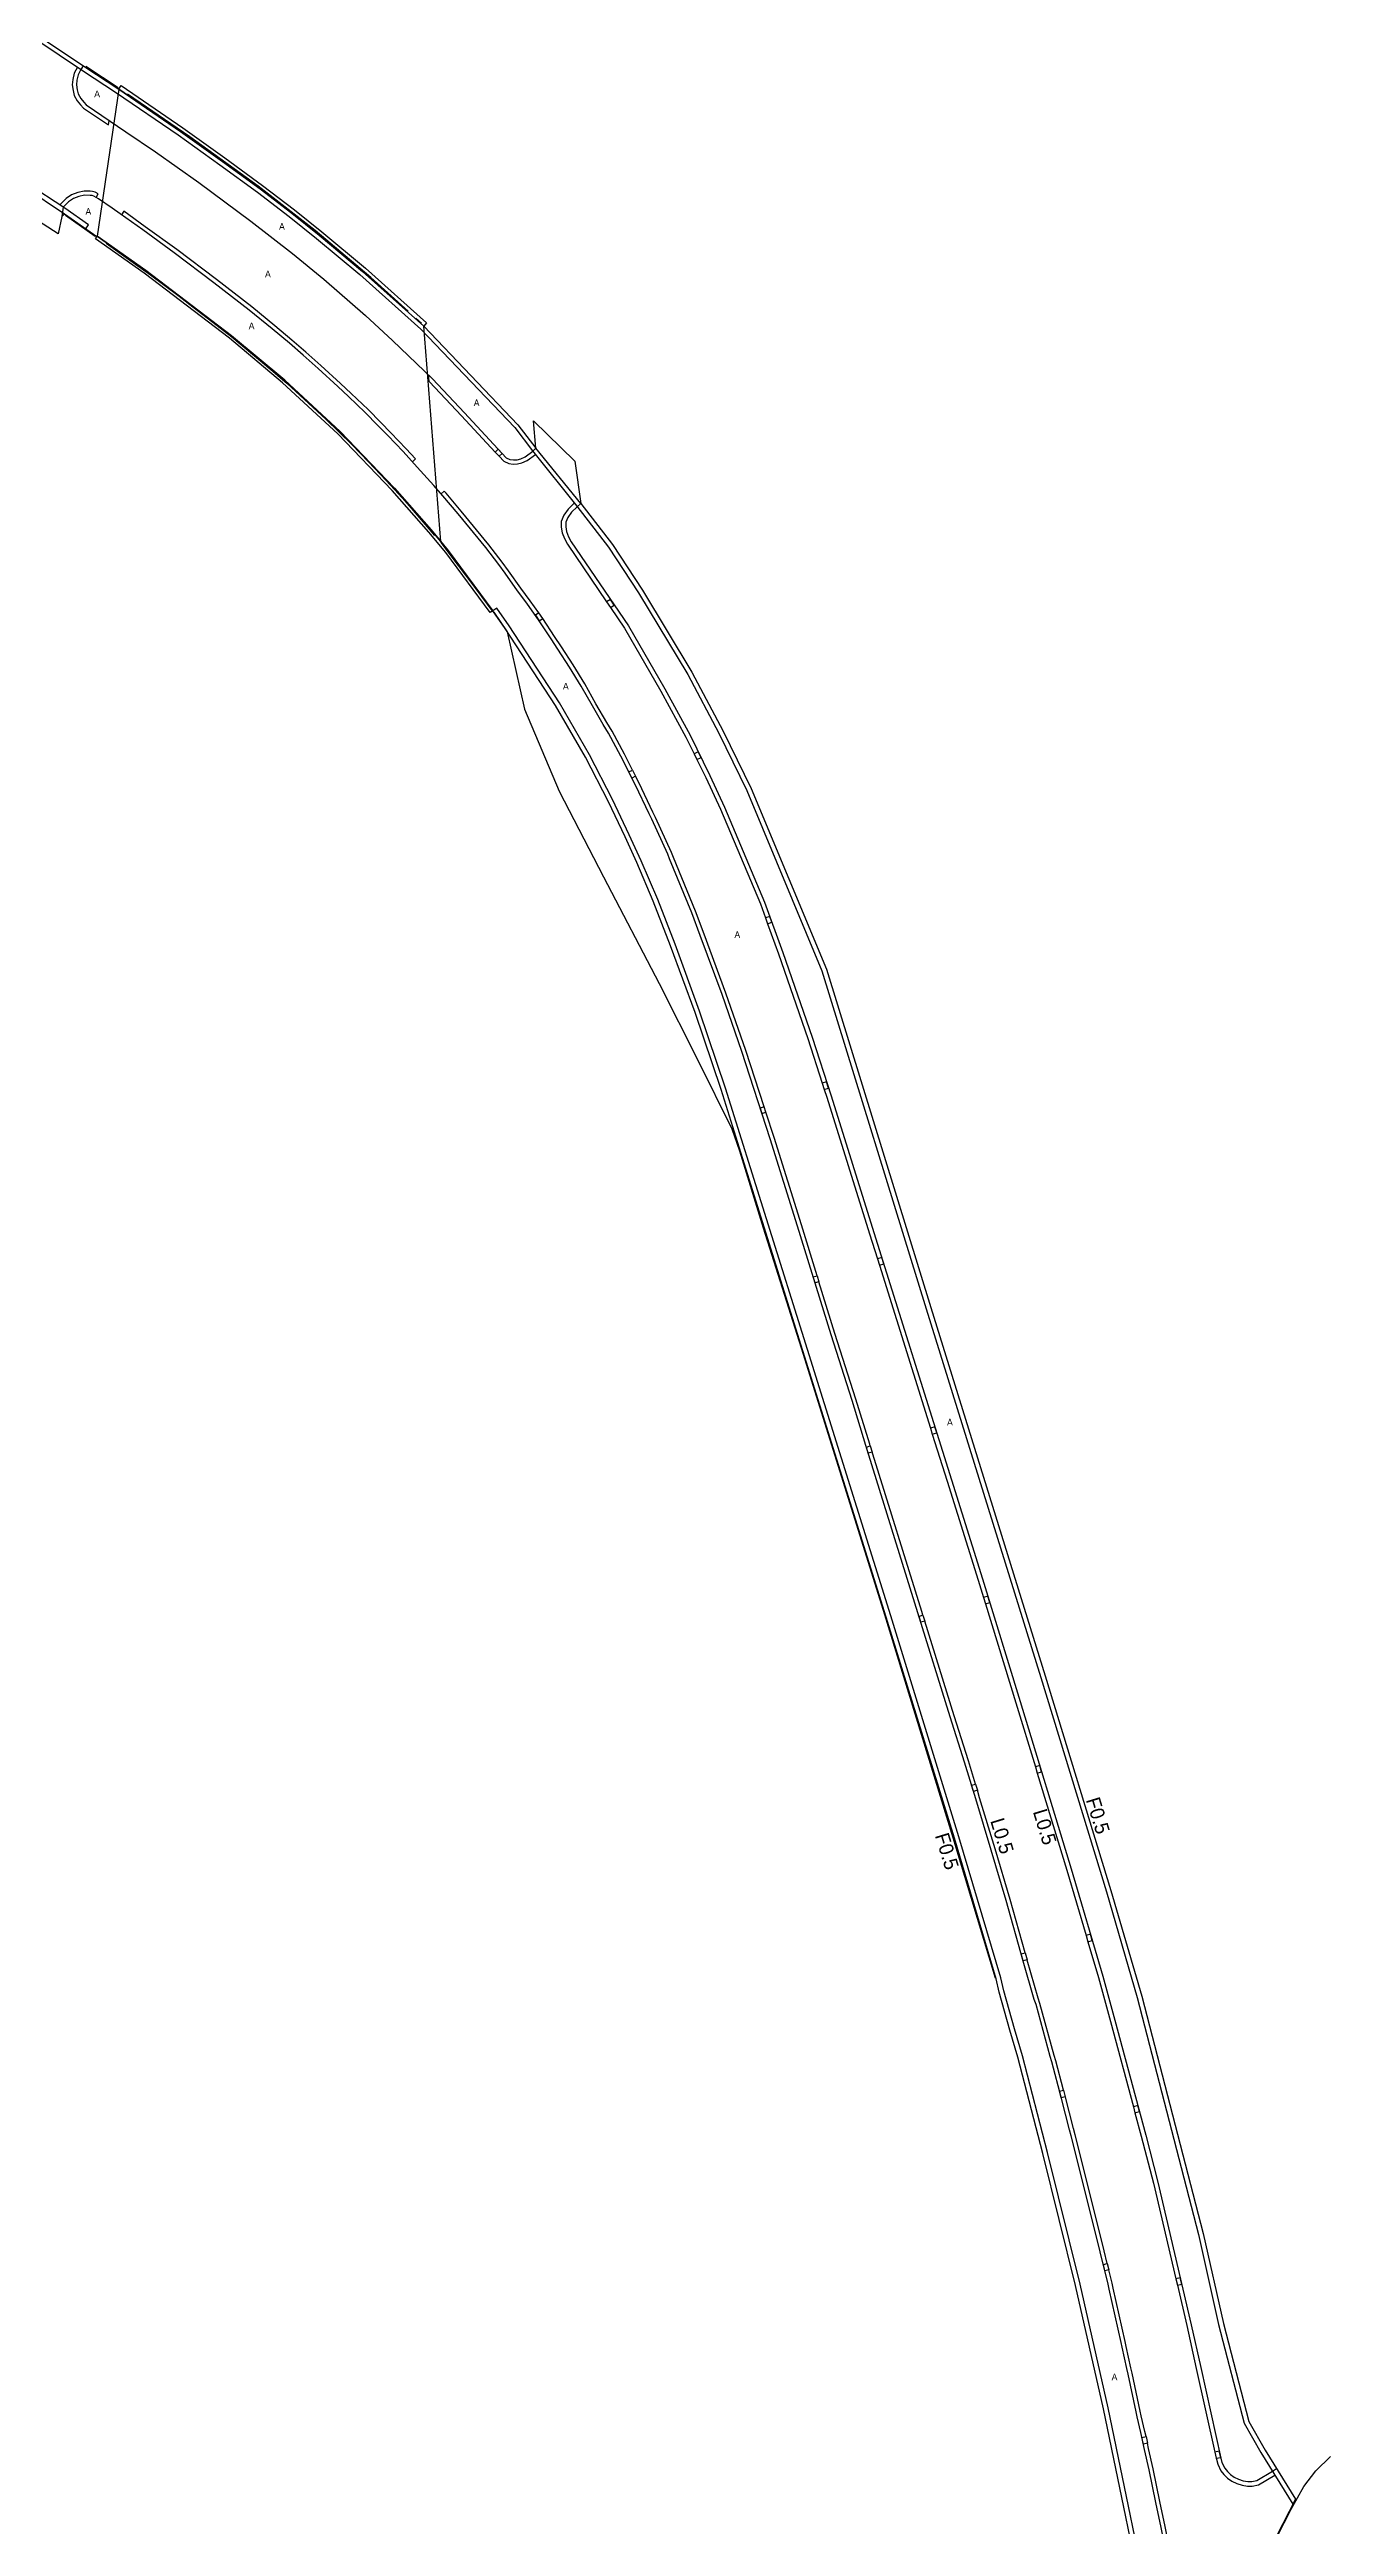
# Model space of a CAD drawing. Header units: metres. Extents: x -20002 to -16000, y -111000 to -108000.
# Drawn here: x -19598.1 to -19453.8, y -110691.1 to -110412 of the extents above; entities that cross this region are included whole.
import ezdxf

# ---------------------------------------------------------------- set-up
doc = ezdxf.new("R2010")
doc.units = ezdxf.units.M
doc.header["$LTSCALE"] = 2.5
for name, color, linetype in [('側溝・桝', 7, 'Continuous'), ('歩道・分離帯・安全施設', 7, 'Continuous'), ('舗装', 7, 'Continuous'), ('道路', 7, 'Continuous')]:
    doc.layers.add(name, color=color, linetype=linetype)
doc.styles.get("Standard").update_dxf_attribs({"font": ''})
doc.styles.add('YOKO_DECO', font='')
doc.styles.get('Standard').set_extended_font_data('@MS PGothic')
doc.styles.get('YOKO_DECO').set_extended_font_data('MS PGothic')

msp = doc.modelspace()

# ---------------------------------------------------------------- linework, layer by layer
at = {"layer": '側溝・桝'}
for points in [[(-19594.08, -110432.28), (-19593.74, -110431.8), (-19596.43, -110429.91), (-19600.65, -110427.12), (-19608.68, -110421.7), (-19632.22, -110406.04), (-19641.21, -110400)], [(-19615.84, -110400), (-19594.43, -110414.39), (-19590.6, -110416.9), (-19583.67, -110421.66), (-19578.95, -110425.02), (-19574.72, -110428.12), (-19571.13, -110430.85), (-19568.08, -110433.33), (-19563.2, -110437.4), (-19556.32, -110443.56), (-19545.74, -110454.62), (-19543.73, -110457.26), (-19538.75, -110463.48), (-19535.18, -110468.12), (-19531.79, -110473.25), (-19526.25, -110482.47), (-19522.73, -110489.08), (-19519.6, -110495.53), (-19511.13, -110515.85), (-19499.4, -110553.95), (-19486.48, -110595.46), (-19479.08, -110619.63), (-19475.61, -110631.52), (-19468.72, -110658.24), (-19466.44, -110668.38), (-19463.55, -110679.5), (-19461.67, -110682.8), (-19458.07, -110688.64)], [(-19594.99, -110414.02), (-19595.37, -110414.71), (-19595.53, -110415.42), (-19595.58, -110416.01), (-19595.48, -110416.67), (-19595.35, -110417.21), (-19595.02, -110417.81), (-19594.64, -110418.28), (-19594.3, -110418.63), (-19591.5, -110420.54), (-19591.44, -110420.02)], [(-19596.47, -110430.58), (-19600.94, -110427.57)], [(-19592.89, -110428.7), (-19592.66, -110428.3), (-19592.99, -110428.11), (-19593.29, -110428.04), (-19593.55, -110428.01), (-19594.24, -110428), (-19594.97, -110428.15), (-19595.66, -110428.42), (-19596.28, -110428.83), (-19596.55, -110429.09), (-19596.99, -110429.54)], [(-19557.27, -110458.49), (-19556.93, -110458.17), (-19557.97, -110457.03), (-19559.7, -110455.22), (-19560.83, -110454.06), (-19562.25, -110452.61), (-19564.15, -110450.79), (-19565.36, -110449.68), (-19567.58, -110447.64), (-19569.28, -110446.13), (-19570.83, -110444.77), (-19572.77, -110443.16), (-19575.37, -110441.04), (-19577.36, -110439.49), (-19579.34, -110437.94), (-19583.81, -110434.57), (-19587.37, -110432), (-19589.78, -110430.27), (-19590.05, -110430.65)], [(-19555.49, -110448.7), (-19555.42, -110449.42), (-19555.35, -110449.49), (-19551.75, -110453.3), (-19547.94, -110457.39)], [(-19547.49, -110457.87), (-19546.96, -110458.43), (-19546.41, -110458.69), (-19545.9, -110458.75), (-19545.41, -110458.73), (-19544.92, -110458.6), (-19544.33, -110458.36), (-19543.39, -110457.67)], [(-19538.29, -110463.19), (-19543.35, -110456.97)], [(-19543.04, -110475.52), (-19544, -110474.17), (-19545.04, -110472.75), (-19546.43, -110470.79), (-19547.16, -110469.79), (-19548.65, -110467.86), (-19551.76, -110464.05), (-19553.48, -110462.03), (-19553.69, -110461.79), (-19554.04, -110462.09)], [(-19539.02, -110463.13), (-19539.72, -110463.82), (-19540.22, -110464.52), (-19540.49, -110465.21), (-19540.51, -110465.85), (-19540.38, -110466.48), (-19540.14, -110467.15), (-19539.81, -110467.76), (-19535.39, -110474.29)], [(-19534.96, -110474.92), (-19533.38, -110477.25), (-19529.28, -110484.32), (-19526.45, -110489.53), (-19525.53, -110491.39)], [(-19472.26, -110709.61), (-19473.58, -110703.38), (-19478.89, -110677.76), (-19482.04, -110663.85), (-19485.71, -110648.99), (-19488.53, -110638.11), (-19489.44, -110635.06), (-19490.64, -110630.79), (-19490.96, -110629.3), (-19495.7, -110613.42), (-19503.38, -110588.52), (-19512.77, -110558.52), (-19521.98, -110529.07), (-19524.91, -110520.38), (-19527.68, -110512.86), (-19529.63, -110507.8), (-19531.49, -110503.44), (-19532.83, -110500.52), (-19534.71, -110496.56), (-19537.3, -110491.53), (-19540.69, -110485.66), (-19546.38, -110476.98), (-19547.75, -110474.97), (-19548.19, -110475.27)], [(-19532.49, -110493.23), (-19533.39, -110491.45), (-19534.78, -110488.85), (-19535.36, -110487.86), (-19536.59, -110485.76), (-19537.85, -110483.53), (-19539.17, -110481.38), (-19540.48, -110479.34), (-19541.26, -110478.19), (-19542.59, -110476.15)], [(-19517.65, -110531.16), (-19519.7, -110524.81), (-19521.94, -110518.38), (-19524.4, -110511.72), (-19525.36, -110509.14), (-19527.86, -110503.07), (-19528.06, -110502.53), (-19529.89, -110498.56), (-19530.17, -110497.97), (-19531.73, -110494.72), (-19532.14, -110493.92)], [(-19525.21, -110492.04), (-19524.22, -110494.05), (-19522.56, -110497.63), (-19518.07, -110508.29), (-19517.48, -110509.89)], [(-19517.25, -110510.54), (-19516.01, -110513.95), (-19512.72, -110523.47), (-19511.1, -110528.49)], [(-19510.87, -110529.21), (-19510.59, -110530.08), (-19505.76, -110545.5), (-19504.88, -110548.32)], [(-19511.68, -110550.2), (-19513.45, -110544.48), (-19516.52, -110534.64), (-19517.45, -110531.78)], [(-19504.66, -110549.01), (-19498.91, -110567.38)], [(-19505.68, -110569.38), (-19505.74, -110569.19), (-19507.3, -110564.12), (-19509.66, -110556.73), (-19511.47, -110550.88)], [(-19498.7, -110568.06), (-19497.03, -110573.37), (-19493.54, -110584.51), (-19492.94, -110586.45)], [(-19499.75, -110588.45), (-19499.87, -110588.04), (-19505.39, -110570.31), (-19505.47, -110570.08)], [(-19493.84, -110607.48), (-19494.62, -110604.88), (-19496.24, -110599.79), (-19499.54, -110589.12)], [(-19492.72, -110587.16), (-19489.29, -110598.33), (-19487.08, -110605.56)], [(-19488.23, -110626.51), (-19489.93, -110620.49), (-19491.62, -110614.8), (-19493.37, -110609.02), (-19493.62, -110608.18)], [(-19486.87, -110606.27), (-19483.54, -110617.17), (-19481.38, -110624.55)], [(-19481.17, -110625.25), (-19479.99, -110629.27), (-19478.63, -110634.22), (-19476.05, -110643.84)], [(-19483.92, -110641.98), (-19484.79, -110638.67), (-19484.97, -110638.07), (-19486.57, -110632.21), (-19486.77, -110631.62), (-19488, -110627.31), (-19488.01, -110627.29)], [(-19478.99, -110661.51), (-19479.33, -110660.08), (-19480.99, -110653.45), (-19482.62, -110647), (-19482.81, -110646.31), (-19483.71, -110642.78), (-19483.73, -110642.71)], [(-19475.87, -110644.52), (-19475.16, -110647.17), (-19473.79, -110652.46), (-19471.26, -110663.25)], [(-19474.62, -110681.01), (-19474.75, -110680.43), (-19475.18, -110678.68), (-19475.28, -110678.14), (-19476.17, -110673.87), (-19476.32, -110673.25), (-19476.87, -110670.85), (-19476.99, -110670.3), (-19478.33, -110664.3), (-19478.45, -110663.72), (-19478.81, -110662.23)], [(-19471.09, -110663.95), (-19470.02, -110668.51), (-19468.96, -110673.35), (-19466.87, -110682.76)], [(-19470.56, -110700.64), (-19471.17, -110697.69), (-19472.01, -110693.37), (-19472.45, -110691.15), (-19473.05, -110688.32), (-19473.83, -110684.65), (-19474.33, -110682.35), (-19474.46, -110681.76)], [(-19466.71, -110683.46), (-19466.69, -110683.56), (-19466.55, -110684.1), (-19466.18, -110684.85), (-19465.84, -110685.3), (-19465.44, -110685.69), (-19464.94, -110686.02), (-19464.4, -110686.29), (-19463.78, -110686.48), (-19463.2, -110686.58), (-19462.68, -110686.58), (-19461.97, -110686.46), (-19460.11, -110685.34)]]:
    msp.add_lwpolyline(points, dxfattribs=at)
for points in [[(-19547.94, -110457.39), (-19547.6, -110457.07), (-19547.15, -110457.55), (-19547.49, -110457.87)], [(-19534.96, -110474.01), (-19535.39, -110474.29), (-19534.96, -110474.92), (-19534.54, -110474.63)], [(-19542.97, -110476.42), (-19542.59, -110476.15), (-19543.04, -110475.52), (-19543.41, -110475.79)], [(-19525.07, -110491.17), (-19525.53, -110491.39), (-19525.21, -110492.04), (-19524.75, -110491.82)], [(-19532.9, -110493.44), (-19532.49, -110493.23), (-19532.14, -110493.92), (-19532.55, -110494.13)], [(-19517, -110509.72), (-19517.48, -110509.89), (-19517.25, -110510.54), (-19516.77, -110510.36)], [(-19510.61, -110528.34), (-19511.1, -110528.49), (-19510.87, -110529.21), (-19510.38, -110529.06)], [(-19517.89, -110531.92), (-19517.45, -110531.78), (-19517.65, -110531.16), (-19518.09, -110531.31)], [(-19512.12, -110550.33), (-19511.68, -110550.2), (-19511.47, -110550.88), (-19511.91, -110551.01)], [(-19504.39, -110548.16), (-19504.88, -110548.32), (-19504.66, -110549.01), (-19504.17, -110548.86)], [(-19506.12, -110569.52), (-19505.68, -110569.38), (-19505.47, -110570.08), (-19505.91, -110570.21)], [(-19498.42, -110567.23), (-19498.91, -110567.38), (-19498.7, -110568.06), (-19498.2, -110567.91)], [(-19492.45, -110586.3), (-19492.94, -110586.45), (-19492.72, -110587.16), (-19492.23, -110587.01)], [(-19500.19, -110588.58), (-19499.75, -110588.45), (-19499.54, -110589.12), (-19499.98, -110589.25)], [(-19486.59, -110605.41), (-19487.08, -110605.56), (-19486.87, -110606.27), (-19486.38, -110606.12)], [(-19494.28, -110607.61), (-19493.84, -110607.48), (-19493.62, -110608.18), (-19494.06, -110608.31)], [(-19480.89, -110624.4), (-19481.38, -110624.55), (-19481.17, -110625.25), (-19480.68, -110625.1)], [(-19488.67, -110626.63), (-19488.23, -110626.51), (-19488.01, -110627.29), (-19488.45, -110627.41)], [(-19484.36, -110642.1), (-19483.92, -110641.98), (-19483.73, -110642.71), (-19484.17, -110642.83)], [(-19475.55, -110643.71), (-19476.05, -110643.84), (-19475.87, -110644.52), (-19475.37, -110644.39)], [(-19479.43, -110661.62), (-19478.99, -110661.51), (-19478.81, -110662.23), (-19479.26, -110662.34)], [(-19470.76, -110663.13), (-19471.26, -110663.25), (-19471.09, -110663.95), (-19470.59, -110663.83)], [(-19475.08, -110681.11), (-19474.62, -110681.01), (-19474.46, -110681.76), (-19474.91, -110681.86)], [(-19466.37, -110682.65), (-19466.87, -110682.76), (-19466.71, -110683.46), (-19466.21, -110683.35)]]:
    msp.add_lwpolyline(points, close=True, dxfattribs=at)
at = {"layer": '歩道・分離帯・安全施設'}
for points in [[(-19594.35, -110413.87), (-19594.6, -110414.28), (-19594.93, -110414.88), (-19595.07, -110415.49), (-19595.11, -110416), (-19595.02, -110416.58), (-19594.92, -110417.04), (-19594.63, -110417.54), (-19594.29, -110417.97), (-19594, -110418.27), (-19589.53, -110421.32), (-19586.19, -110423.58), (-19581.33, -110427.03), (-19575.46, -110431.38), (-19570.76, -110435.03), (-19567.23, -110437.9), (-19562.55, -110442), (-19559.5, -110444.82), (-19555.01, -110449.16), (-19551.41, -110452.99), (-19546.69, -110458.05), (-19546.28, -110458.23), (-19545.88, -110458.29), (-19545.48, -110458.26), (-19545.06, -110458.16), (-19544.56, -110457.95), (-19543.69, -110457.31), (-19543.35, -110456.97)], [(-19594.6, -110414.28), (-19594.93, -110414.88), (-19595.07, -110415.49), (-19595.11, -110416), (-19595.02, -110416.58), (-19594.92, -110417.04), (-19594.63, -110417.54), (-19594.29, -110417.97), (-19594, -110418.27), (-19589.53, -110421.32), (-19586.19, -110423.58), (-19581.33, -110427.03), (-19575.46, -110431.38), (-19570.76, -110435.03), (-19567.23, -110437.9), (-19562.55, -110442), (-19559.5, -110444.82), (-19555.01, -110449.16), (-19551.41, -110452.99), (-19546.69, -110458.05), (-19546.28, -110458.23), (-19545.88, -110458.29), (-19545.48, -110458.26), (-19545.06, -110458.16), (-19544.56, -110457.95), (-19543.69, -110457.31)], [(-19594.05, -110413.9), (-19590.4, -110416.31)], [(-19557.74, -110441.53), (-19561.94, -110437.72), (-19568.22, -110432.42), (-19574.63, -110427.45), (-19582.33, -110421.89), (-19589.37, -110417.05)], [(-19472.9, -110691.24), (-19473.5, -110688.42), (-19474.28, -110684.75), (-19474.78, -110682.45), (-19475.2, -110680.54), (-19475.63, -110678.77), (-19475.73, -110678.23), (-19476.62, -110673.97), (-19476.77, -110673.35), (-19477.32, -110670.95), (-19477.44, -110670.4), (-19478.78, -110664.4), (-19478.9, -110663.82), (-19479.78, -110660.19), (-19481.43, -110653.56), (-19483.06, -110647.12), (-19483.26, -110646.43), (-19484.15, -110642.9), (-19485.23, -110638.8), (-19485.42, -110638.2), (-19487.01, -110632.34), (-19487.21, -110631.76), (-19488.45, -110627.44), (-19490.37, -110620.62), (-19492.06, -110614.93), (-19493.81, -110609.16), (-19495.06, -110605.02), (-19496.68, -110599.92), (-19500.31, -110588.18), (-19505.84, -110570.44), (-19506.18, -110569.32), (-19507.74, -110564.26), (-19510.1, -110556.87), (-19513.89, -110544.61), (-19516.96, -110534.78), (-19520.14, -110524.95), (-19522.37, -110518.53), (-19524.84, -110511.88), (-19525.79, -110509.31), (-19528.29, -110503.24), (-19528.49, -110502.71), (-19530.31, -110498.75), (-19530.58, -110498.17), (-19532.15, -110494.93), (-19533.8, -110491.67), (-19535.18, -110489.08), (-19535.76, -110488.09), (-19536.99, -110485.99), (-19538.25, -110483.76), (-19539.56, -110481.63), (-19540.87, -110479.59), (-19541.65, -110478.44), (-19542.97, -110476.41), (-19544.37, -110474.44), (-19545.42, -110473.02), (-19546.81, -110471.06), (-19547.53, -110470.07), (-19549.01, -110468.15), (-19552.11, -110464.35), (-19553.83, -110462.33), (-19554.85, -110461.18), (-19556.72, -110459.09), (-19558.31, -110457.35), (-19560.03, -110455.54), (-19561.16, -110454.39), (-19562.57, -110452.94), (-19564.47, -110451.13), (-19565.67, -110450.02), (-19567.89, -110447.98), (-19569.58, -110446.48), (-19571.12, -110445.12), (-19573.06, -110443.52), (-19575.66, -110441.41), (-19577.65, -110439.85), (-19579.62, -110438.31), (-19584.09, -110434.95), (-19587.64, -110432.37), (-19590.2, -110430.54), (-19591.09, -110429.92), (-19592.63, -110428.85), (-19593.16, -110428.55), (-19593.35, -110428.5), (-19593.58, -110428.47), (-19594.2, -110428.46), (-19594.84, -110428.59), (-19595.45, -110428.83), (-19595.99, -110429.19), (-19596.22, -110429.41), (-19596.6, -110429.8), (-19596.76, -110430.84)], [(-19472.9, -110691.24), (-19473.5, -110688.42), (-19474.28, -110684.75), (-19474.78, -110682.45), (-19475.2, -110680.54), (-19475.63, -110678.77), (-19475.73, -110678.23), (-19476.62, -110673.97), (-19476.77, -110673.35), (-19477.32, -110670.95), (-19477.44, -110670.4), (-19478.78, -110664.4), (-19478.9, -110663.82), (-19479.78, -110660.19), (-19481.43, -110653.56), (-19483.06, -110647.12), (-19483.26, -110646.43), (-19484.15, -110642.9), (-19485.23, -110638.8), (-19485.42, -110638.2), (-19487.01, -110632.34), (-19487.21, -110631.76), (-19488.45, -110627.44), (-19490.37, -110620.62), (-19492.06, -110614.93), (-19493.81, -110609.16), (-19495.06, -110605.02), (-19496.68, -110599.92), (-19500.31, -110588.18), (-19505.84, -110570.44), (-19506.18, -110569.32), (-19507.74, -110564.26), (-19510.1, -110556.87), (-19513.89, -110544.61), (-19516.96, -110534.78), (-19520.14, -110524.95), (-19522.37, -110518.53), (-19524.84, -110511.88), (-19525.79, -110509.31), (-19528.29, -110503.24), (-19528.49, -110502.71), (-19530.31, -110498.75), (-19530.58, -110498.17), (-19532.15, -110494.93), (-19533.8, -110491.67), (-19535.18, -110489.08), (-19535.76, -110488.09), (-19536.99, -110485.99), (-19538.25, -110483.76), (-19539.56, -110481.63), (-19540.87, -110479.59), (-19541.65, -110478.44), (-19542.97, -110476.41), (-19544.37, -110474.44), (-19545.42, -110473.02), (-19546.81, -110471.06), (-19547.53, -110470.07), (-19549.01, -110468.15), (-19552.11, -110464.35), (-19553.83, -110462.33), (-19554.85, -110461.18), (-19556.72, -110459.09), (-19558.31, -110457.35), (-19560.03, -110455.54), (-19561.16, -110454.39), (-19562.57, -110452.94), (-19564.47, -110451.13), (-19565.67, -110450.02), (-19567.89, -110447.98), (-19569.58, -110446.48), (-19571.12, -110445.12), (-19573.06, -110443.52), (-19575.66, -110441.41), (-19577.65, -110439.85), (-19579.62, -110438.31), (-19584.09, -110434.95), (-19587.64, -110432.37), (-19590.2, -110430.54), (-19591.09, -110429.92), (-19592.63, -110428.85), (-19593.16, -110428.55), (-19593.35, -110428.5), (-19593.58, -110428.47), (-19594.2, -110428.46), (-19594.84, -110428.59), (-19595.45, -110428.83), (-19595.99, -110429.19), (-19596.22, -110429.41), (-19596.6, -110429.8)], [(-19530.31, -110498.75), (-19530.58, -110498.17), (-19532.15, -110494.93), (-19533.8, -110491.67), (-19535.18, -110489.08), (-19535.76, -110488.09), (-19536.99, -110485.99), (-19538.25, -110483.76), (-19539.56, -110481.63), (-19540.87, -110479.59), (-19541.65, -110478.44), (-19542.97, -110476.41), (-19544.37, -110474.44), (-19545.42, -110473.02), (-19546.81, -110471.06), (-19547.53, -110470.07), (-19549.01, -110468.15), (-19552.11, -110464.35), (-19553.83, -110462.33), (-19554.85, -110461.18), (-19556.72, -110459.09), (-19558.31, -110457.35), (-19560.03, -110455.54), (-19561.16, -110454.39), (-19562.57, -110452.94), (-19564.47, -110451.13), (-19565.67, -110450.02), (-19567.89, -110447.98), (-19569.58, -110446.48), (-19571.12, -110445.12), (-19573.06, -110443.52), (-19575.66, -110441.41), (-19577.65, -110439.85), (-19579.62, -110438.31), (-19584.09, -110434.95), (-19587.64, -110432.37), (-19590.2, -110430.54), (-19591.09, -110429.92), (-19592.63, -110428.85), (-19593.16, -110428.55)], [(-19596.35, -110430.7), (-19592.99, -110433.08)], [(-19591.78, -110433.85), (-19588.97, -110435.84), (-19586.78, -110437.42), (-19583.53, -110439.84), (-19581.99, -110441.04), (-19579.73, -110442.77), (-19577.6, -110444.43), (-19576.91, -110445.01), (-19574.38, -110447.12), (-19573.22, -110448.08), (-19571.41, -110449.65), (-19568.43, -110452.39), (-19566.99, -110453.72), (-19565.51, -110455.15), (-19564.09, -110456.55), (-19562.21, -110458.49), (-19560.87, -110459.91), (-19559.74, -110461.11), (-19558.43, -110462.55), (-19557.62, -110463.44), (-19555.38, -110466.07), (-19554.78, -110466.78)], [(-19556.24, -110442.88), (-19556.88, -110442.29)], [(-19538.29, -110463.19), (-19538.69, -110463.55), (-19539.35, -110464.17), (-19539.77, -110464.78), (-19539.98, -110465.31), (-19539.99, -110465.81), (-19539.89, -110466.34), (-19539.67, -110466.94), (-19539.38, -110467.5), (-19532.94, -110476.98), (-19528.84, -110484.07), (-19525.99, -110489.3), (-19523.75, -110493.83), (-19522.09, -110497.42), (-19517.59, -110508.1), (-19515.53, -110513.77), (-19512.23, -110523.31), (-19510.1, -110529.93), (-19505.27, -110545.35), (-19496.54, -110573.22), (-19493.05, -110584.35), (-19488.8, -110598.18), (-19483.05, -110617.02), (-19479.5, -110629.13), (-19478.13, -110634.08), (-19474.66, -110647.04), (-19473.29, -110652.34), (-19469.52, -110668.4), (-19468.46, -110673.24), (-19466.19, -110683.44), (-19466.07, -110683.92), (-19465.74, -110684.58), (-19465.46, -110684.96), (-19465.12, -110685.29), (-19464.68, -110685.58), (-19464.21, -110685.81), (-19463.66, -110685.98), (-19463.15, -110686.07), (-19462.72, -110686.07), (-19462.15, -110685.97), (-19460.37, -110684.91), (-19459.93, -110684.61)], [(-19538.69, -110463.55), (-19539.35, -110464.17), (-19539.77, -110464.78), (-19539.98, -110465.31), (-19539.99, -110465.81), (-19539.89, -110466.34), (-19539.67, -110466.94), (-19539.38, -110467.5), (-19532.94, -110476.98), (-19528.84, -110484.07), (-19525.99, -110489.3), (-19523.75, -110493.83), (-19522.09, -110497.42), (-19517.59, -110508.1), (-19515.53, -110513.77), (-19512.23, -110523.31), (-19510.1, -110529.93), (-19505.27, -110545.35), (-19496.54, -110573.22), (-19493.05, -110584.35), (-19488.8, -110598.18), (-19483.05, -110617.02), (-19479.5, -110629.13), (-19478.13, -110634.08), (-19474.66, -110647.04), (-19473.29, -110652.34), (-19469.52, -110668.4), (-19468.46, -110673.24), (-19466.19, -110683.44), (-19466.07, -110683.92), (-19465.74, -110684.58), (-19465.46, -110684.96), (-19465.12, -110685.29), (-19464.68, -110685.58), (-19464.21, -110685.81), (-19463.66, -110685.98), (-19463.15, -110686.07), (-19462.72, -110686.07), (-19462.15, -110685.97), (-19460.37, -110684.91)], [(-19554.08, -110467.6), (-19552.82, -110469.23), (-19551.3, -110471.27), (-19549.5, -110473.67), (-19548.32, -110475.25)], [(-19539.38, -110467.5), (-19532.94, -110476.98), (-19528.84, -110484.07), (-19525.99, -110489.3), (-19523.75, -110493.83), (-19522.09, -110497.42), (-19517.59, -110508.1)], [(-19548.11, -110475.42), (-19546.6, -110477.65), (-19544.63, -110486.35), (-19540.73, -110495.62), (-19535.73, -110505.24), (-19529.47, -110517.28), (-19525.08, -110525.99), (-19521.28, -110533.66), (-19520.42, -110536.13), (-19517.74, -110544.81), (-19513.23, -110559.05), (-19504.1, -110588.38), (-19496.37, -110613.5), (-19491.61, -110629.32)], [(-19487.01, -110632.34), (-19487.21, -110631.76), (-19488.45, -110627.44), (-19490.37, -110620.62), (-19492.06, -110614.93), (-19493.81, -110609.16), (-19495.06, -110605.02), (-19496.68, -110599.92), (-19500.31, -110588.18), (-19505.84, -110570.44), (-19506.18, -110569.32), (-19507.74, -110564.26), (-19510.1, -110556.87), (-19513.89, -110544.61), (-19516.96, -110534.78), (-19520.14, -110524.95), (-19522.37, -110518.53), (-19524.84, -110511.88), (-19525.79, -110509.31), (-19528.29, -110503.24), (-19528.49, -110502.71)], [(-19515.53, -110513.77), (-19512.23, -110523.31), (-19510.1, -110529.93), (-19505.27, -110545.35), (-19496.54, -110573.22), (-19493.05, -110584.35), (-19488.8, -110598.18), (-19483.05, -110617.02), (-19479.5, -110629.13)], [(-19478.13, -110634.08), (-19474.66, -110647.04)], [(-19483.06, -110647.12), (-19483.26, -110646.43), (-19484.15, -110642.9), (-19485.23, -110638.8), (-19485.42, -110638.2)], [(-19478.78, -110664.4), (-19478.9, -110663.82), (-19479.78, -110660.19), (-19481.43, -110653.56), (-19481.56, -110653.08)], [(-19473.29, -110652.34), (-19469.52, -110668.4)], [(-19476.62, -110673.97), (-19476.77, -110673.35), (-19477.32, -110670.95), (-19477.44, -110670.4)], [(-19468.46, -110673.24), (-19466.19, -110683.44), (-19466.07, -110683.92)], [(-19469.5, -110708.12), (-19470.84, -110701.57), (-19471.62, -110697.78), (-19472.46, -110693.46), (-19472.9, -110691.24), (-19473.5, -110688.42), (-19474.28, -110684.75), (-19474.78, -110682.45), (-19475.2, -110680.54), (-19475.63, -110678.77), (-19475.73, -110678.23)], [(-19460.6, -110693.74), (-19458.26, -110689.17), (-19456.85, -110686.64), (-19455.48, -110684.86), (-19453.85, -110683.24)]]:
    msp.add_lwpolyline(points, dxfattribs=at)
at = {"layer": '舗装'}
for points in [[(-19590.34, -110416.5), (-19592.76, -110433.06)], [(-19554.07, -110467.47), (-19555.99, -110443.22)]]:
    msp.add_lwpolyline(points, dxfattribs=at)
at = {"layer": '道路'}
for points in [[(-19614.99, -110400), (-19594.17, -110414), (-19590.34, -110416.5), (-19583.4, -110421.27), (-19578.67, -110424.64), (-19574.43, -110427.75), (-19570.84, -110430.48), (-19567.78, -110432.97), (-19562.89, -110437.04), (-19555.99, -110443.22), (-19545.38, -110454.31), (-19543.35, -110456.97), (-19543.63, -110453.88)], [(-19597.16, -110432.82), (-19601.06, -110430.3)], [(-19548.19, -110475.27), (-19553.22, -110468.5), (-19555.15, -110466.17), (-19559.27, -110461.46), (-19565.42, -110455.08), (-19571.65, -110449.31), (-19577.63, -110444.29), (-19587.28, -110436.92), (-19592.76, -110433.06), (-19592.83, -110433.16), (-19596.47, -110430.58), (-19596.76, -110430.84), (-19597.16, -110432.82)], [(-19543.63, -110453.88), (-19538.97, -110458.44)], [(-19538.97, -110458.44), (-19538.29, -110463.19), (-19534.74, -110467.81), (-19531.33, -110472.96), (-19525.78, -110482.21), (-19522.25, -110488.84), (-19519.11, -110495.31), (-19510.63, -110515.66), (-19498.88, -110553.79), (-19485.97, -110595.3), (-19478.57, -110619.48), (-19475.09, -110631.38), (-19468.2, -110658.11), (-19465.91, -110668.25), (-19463.04, -110679.3), (-19461.21, -110682.53), (-19457.78, -110688.08), (-19460.65, -110693.63), (-19460.46, -110694.32), (-19457.54, -110708.01), (-19455.37, -110718.62)], [(-19474.11, -110703.49), (-19479.42, -110677.88), (-19482.57, -110663.97), (-19486.23, -110649.12), (-19489.05, -110638.25), (-19489.96, -110635.21), (-19491.16, -110630.92), (-19491.49, -110629.43), (-19496.21, -110613.58), (-19503.9, -110588.68), (-19513.28, -110558.68), (-19522.49, -110529.24), (-19525.42, -110520.56), (-19528.18, -110513.05), (-19530.13, -110508.01), (-19531.98, -110503.66), (-19533.31, -110500.75), (-19535.19, -110496.79), (-19537.77, -110491.78), (-19541.15, -110485.94), (-19546.83, -110477.28), (-19548.19, -110475.27)]]:
    msp.add_lwpolyline(points, dxfattribs=at)
for points in [[(-19590.06, -110416.09), (-19583.11, -110420.86), (-19578.38, -110424.23), (-19574.14, -110427.35), (-19570.53, -110430.09), (-19567.46, -110432.58), (-19562.56, -110436.66), (-19555.66, -110442.85), (-19555.99, -110443.22), (-19562.89, -110437.04), (-19567.78, -110432.97), (-19570.84, -110430.48), (-19574.43, -110427.75), (-19578.67, -110424.64), (-19583.4, -110421.27), (-19590.34, -110416.5)], [(-19554.07, -110467.47), (-19555.99, -110443.22), (-19562.89, -110437.04), (-19567.78, -110432.97), (-19570.84, -110430.48), (-19574.43, -110427.75), (-19578.67, -110424.64), (-19583.4, -110421.27), (-19590.34, -110416.5), (-19592.76, -110433.06), (-19587.28, -110436.92), (-19577.63, -110444.29), (-19571.65, -110449.31), (-19565.42, -110455.08), (-19559.27, -110461.46), (-19555.15, -110466.17)], [(-19548.5, -110475.47), (-19553.51, -110468.72), (-19555.43, -110466.41), (-19559.54, -110461.71), (-19565.67, -110455.35), (-19571.89, -110449.58), (-19577.86, -110444.58), (-19587.5, -110437.22), (-19592.97, -110433.36), (-19592.76, -110433.06), (-19587.28, -110436.92), (-19577.63, -110444.29), (-19571.65, -110449.31), (-19565.42, -110455.08), (-19559.27, -110461.46), (-19555.15, -110466.17), (-19553.22, -110468.5), (-19548.19, -110475.27)]]:
    msp.add_lwpolyline(points, close=True, dxfattribs=at)

# ---------------------------------------------------------------- texts
at = {"layer": '側溝・桝'}
for s, p in [('L0.5', (-19492.19, -110611.61)), ('L0.5', (-19487.38, -110610.59)), ('F0.5', (-19481.41, -110609.26)), ('F0.5', (-19498.42, -110613.28))]:
    msp.add_text(s, height=1.6, rotation=287, dxfattribs=at).set_placement(p)
at = {"layer": '舗装', "style": 'YOKO_DECO'}
for p in [(-19593.11, -110417.41, 77.8), (-19594.1, -110430.66, 77.96), (-19572.29, -110432.35, 78.57), (-19573.87, -110437.71, 78.38), (-19575.71, -110443.56, 78.38), (-19550.36, -110452.22, 78.63), (-19540.31, -110484.15, 77.93), (-19520.99, -110512.15, 77.15), (-19497.04, -110567.08, 76.19), (-19478.5, -110674.67, 74.12)]:
    msp.add_text('A', height=0.75, dxfattribs=at).set_placement(p)

doc.saveas('drawing.dxf')
